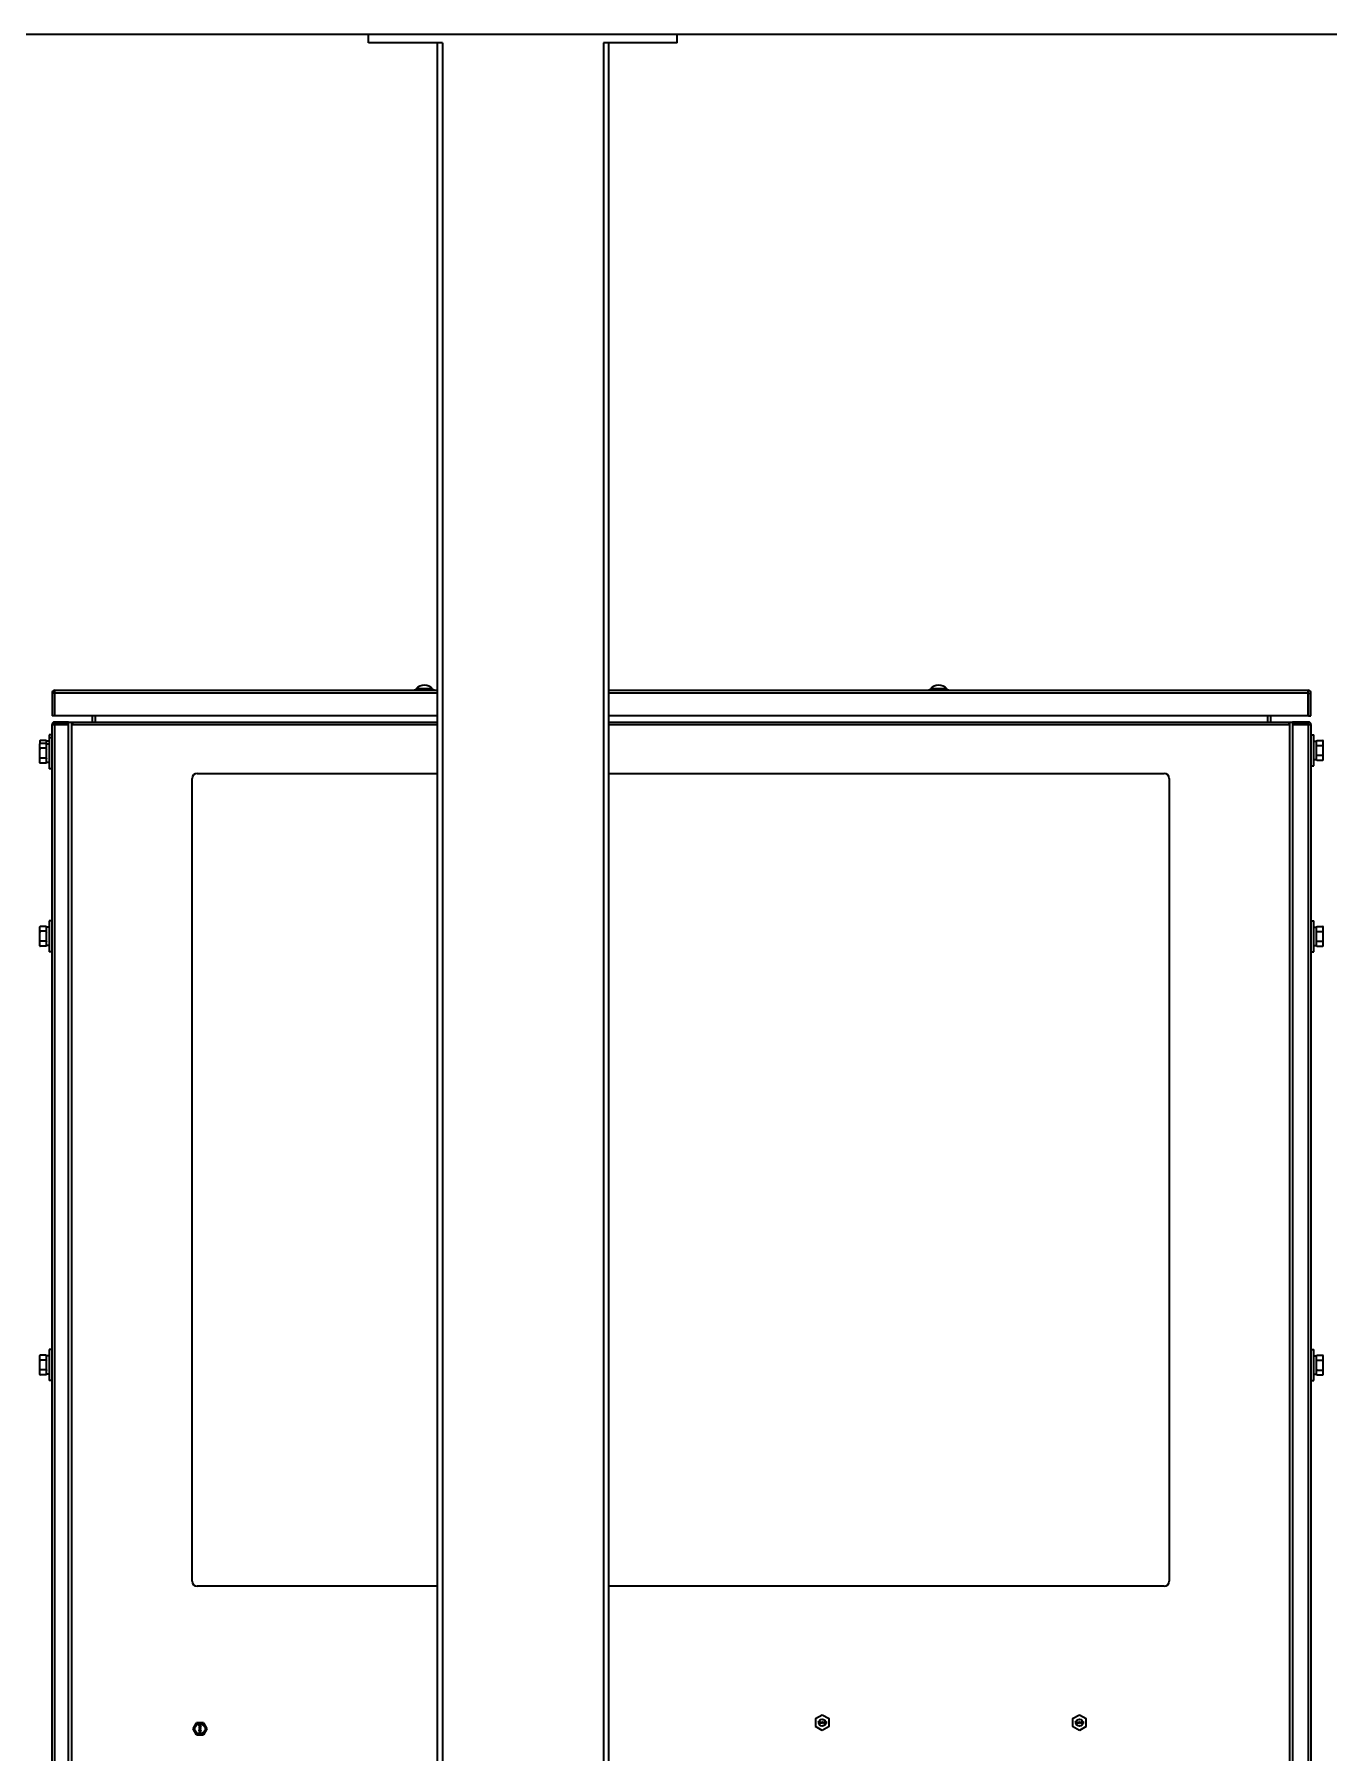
# Model space of a CAD drawing. Header units: millimetres. Extents: x 32496 to 166256, y 3504 to 23939.
# Drawn here: x 48697 to 49452, y 16720 to 17722 of the extents above; entities that cross this region are included whole.
import ezdxf

# ---------------------------------------------------------------- set-up
doc = ezdxf.new("R2010")
doc.units = ezdxf.units.MM
doc.layers.get('0').update_dxf_attribs({"lineweight": 35})

msp = doc.modelspace()

# ---------------------------------------------------------------- linework, layer by layer
at = {"linetype": 'Continuous'}
for p, q in [((52008.64, 17722.349), (40048.64, 17722.349)), ((49071.64, 17722.349), (48891.64, 17722.349)), ((48891.64, 17717.349), (48891.64, 17722.349)), ((48934.64, 17717.349), (48891.64, 17717.349)), ((48931.64, 17717.349), (48931.64, 15208.349)), ((48934.64, 17717.349), (48934.64, 15208.349)), ((49071.64, 17717.349), (49028.64, 17717.349)), ((49028.64, 17717.349), (49028.64, 15208.349)), ((49031.64, 17717.349), (49031.64, 15208.349)), ((49071.64, 17717.349), (49071.64, 17722.349)), ((48708.44, 17338.149), (48706.94, 17338.149)), ((48706.94, 17338.149), (48706.94, 17324.849)), ((48708.44, 17338.149), (48708.44, 17324.849)), ((48708.64, 17339.849), (48931.64, 17339.849)), ((48708.64, 17324.849), (48708.64, 17339.849)), ((48931.64, 17338.149), (48708.64, 17338.149)), ((48921.661, 17340.682), (48919.295, 17340.682)), ((48926.618, 17340.682), (48921.661, 17340.682)), ((48928.978, 17340.682), (48926.618, 17340.682)), ((48928.985, 17340.682), (48928.978, 17340.682)), ((49031.64, 17339.849), (49439.64, 17339.849)), ((49439.64, 17338.149), (49031.64, 17338.149)), ((49219.301, 17340.682), (49219.295, 17340.682)), ((49221.661, 17340.682), (49219.301, 17340.682)), ((49226.618, 17340.682), (49221.661, 17340.682)), ((49228.985, 17340.682), (49226.618, 17340.682)), ((49439.64, 17324.849), (49439.64, 17339.849)), ((49439.84, 17338.149), (49441.34, 17338.149)), ((49439.84, 17324.849), (49439.84, 17338.149)), ((49441.34, 17324.849), (49441.34, 17338.149)), ((48708.44, 17324.849), (48706.94, 17324.849)), ((48706.94, 17319.949), (48716.64, 17319.949)), ((48706.94, 17198.994), (48706.94, 17319.949)), ((48716.64, 17321.349), (48708.34, 17321.349)), ((48708.34, 17320.149), (48708.34, 17321.349)), ((48716.64, 17320.149), (48708.34, 17320.149)), ((48708.34, 17319.949), (48708.34, 16307.849)), ((48931.64, 17324.849), (48708.64, 17324.849)), ((48716.64, 17321.349), (48931.64, 17321.349)), ((48716.64, 15308.349), (48716.64, 17321.349)), ((48718.34, 17321.349), (48718.34, 15308.349)), ((48718.84, 17321.349), (48718.84, 17319.649)), ((48931.64, 17319.649), (48718.84, 17319.649)), ((48730.64, 17321.349), (48730.64, 17324.849)), ((48732.14, 17324.849), (48732.14, 17321.349)), ((49439.64, 17324.849), (49031.64, 17324.849)), ((49031.64, 17321.349), (49430.64, 17321.349)), ((49428.44, 17319.649), (49031.64, 17319.649)), ((49416.14, 17321.349), (49416.14, 17324.849)), ((49417.64, 17324.849), (49417.64, 17321.349)), ((49428.44, 17321.349), (49428.44, 17319.649)), ((49428.94, 15308.349), (49428.94, 17321.349)), ((49439.94, 17321.349), (49430.64, 17321.349)), ((49430.64, 17321.349), (49430.64, 15308.349)), ((49439.94, 17320.149), (49430.64, 17320.149)), ((49430.64, 17319.949), (49441.34, 17319.949)), ((49439.84, 17324.849), (49441.34, 17324.849)), ((49439.94, 17320.149), (49439.94, 17321.349)), ((49439.94, 16307.849), (49439.94, 17319.949)), ((49441.34, 17319.949), (49441.34, 17198.981)), ((48699.74, 17310.322), (48700.011, 17310.593)), ((48699.74, 17310.322), (48699.74, 17308.572)), ((48699.74, 17308.572), (48700.011, 17308.843)), ((48699.74, 17297.625), (48699.74, 17308.572)), ((48700.04, 17310.622), (48700.011, 17310.593)), ((48700.04, 17308.872), (48700.011, 17308.843)), ((48703.44, 17310.622), (48700.04, 17310.622)), ((48703.44, 17308.872), (48700.04, 17308.872)), ((48703.44, 17306.03), (48700.04, 17306.03)), ((48703.44, 17310.622), (48703.469, 17310.593)), ((48703.44, 17308.872), (48703.469, 17308.843)), ((48703.74, 17310.322), (48703.469, 17310.593)), ((48703.74, 17308.572), (48703.469, 17308.843)), ((48703.74, 17308.547), (48703.74, 17310.322)), ((48705.34, 17310.199), (48703.74, 17310.199)), ((48703.74, 17297.625), (48703.74, 17308.572)), ((48705.34, 17308.449), (48703.74, 17308.449)), ((48706.94, 17313.849), (48705.34, 17313.849)), ((48705.34, 17313.849), (48705.34, 17312.099)), ((48706.94, 17312.099), (48705.34, 17312.099)), ((48705.34, 17312.099), (48705.34, 17294.099)), ((49441.34, 17313.849), (49442.94, 17313.849)), ((49442.94, 17295.849), (49442.94, 17313.849)), ((49442.94, 17310.199), (49444.54, 17310.199)), ((49444.54, 17310.322), (49444.84, 17310.622)), ((49444.54, 17299.375), (49444.54, 17310.322)), ((49444.84, 17310.622), (49448.24, 17310.622)), ((49444.84, 17307.735), (49448.24, 17307.735)), ((49448.54, 17310.322), (49448.24, 17310.622)), ((49448.54, 17299.375), (49448.54, 17310.322)), ((48699.74, 17297.625), (48700.011, 17297.354)), ((48703.44, 17300.256), (48700.04, 17300.256)), ((48703.44, 17297.325), (48700.04, 17297.325)), ((48703.74, 17297.625), (48703.469, 17297.354)), ((48705.34, 17297.749), (48703.74, 17297.749)), ((49441.34, 17295.849), (49442.94, 17295.849)), ((49442.94, 17299.499), (49444.54, 17299.499)), ((49444.54, 17299.375), (49444.84, 17299.075)), ((49444.84, 17301.962), (49448.24, 17301.962)), ((49444.84, 17299.075), (49448.24, 17299.075)), ((49448.54, 17299.375), (49448.24, 17299.075)), ((48706.94, 17294.099), (48705.34, 17294.099)), ((48788.64, 16820.349), (48788.64, 17288.349)), ((48791.64, 17291.349), (48931.64, 17291.349)), ((49031.64, 17291.349), (49355.64, 17291.349)), ((49358.64, 17288.349), (49358.64, 16820.349)), ((48706.94, 17205.349), (48705.34, 17205.349)), ((48705.34, 17205.349), (48705.34, 17187.349)), ((49441.34, 17205.349), (49442.94, 17205.349)), ((49442.94, 17187.349), (49442.94, 17205.349)), ((48699.74, 17201.822), (48700.011, 17202.093)), ((48699.74, 17190.875), (48699.74, 17201.822)), ((48700.04, 17202.122), (48700.011, 17202.093)), ((48703.44, 17202.122), (48700.04, 17202.122)), ((48703.44, 17199.28), (48700.04, 17199.28)), ((48703.44, 17202.122), (48703.469, 17202.093)), ((48703.74, 17201.822), (48703.469, 17202.093)), ((48703.74, 17190.875), (48703.74, 17201.822)), ((48705.34, 17201.699), (48703.74, 17201.699)), ((48706.94, 17193.73), (48706.94, 17198.994)), ((49441.34, 17198.981), (49441.34, 17193.718)), ((49442.94, 17201.699), (49444.54, 17201.699)), ((49444.54, 17201.822), (49444.84, 17202.122)), ((49444.54, 17190.875), (49444.54, 17201.822)), ((49444.84, 17202.122), (49448.24, 17202.122)), ((49444.84, 17199.235), (49448.24, 17199.235)), ((49448.54, 17201.822), (49448.24, 17202.122)), ((49448.54, 17190.875), (49448.54, 17201.822)), ((48699.74, 17190.875), (48700.011, 17190.604)), ((48703.44, 17193.506), (48700.04, 17193.506)), ((48703.44, 17190.575), (48700.04, 17190.575)), ((48703.74, 17190.875), (48703.469, 17190.604)), ((48705.34, 17190.999), (48703.74, 17190.999)), ((48706.94, 17187.349), (48705.34, 17187.349)), ((48706.94, 16948.994), (48706.94, 17193.73)), ((49441.34, 17193.718), (49441.34, 16948.981)), ((49441.34, 17187.349), (49442.94, 17187.349)), ((49442.94, 17190.999), (49444.54, 17190.999)), ((49444.54, 17190.875), (49444.84, 17190.575)), ((49444.84, 17193.462), (49448.24, 17193.462)), ((49444.84, 17190.575), (49448.24, 17190.575)), ((49448.54, 17190.875), (49448.24, 17190.575)), ((48706.94, 16955.349), (48705.34, 16955.349)), ((48705.34, 16955.349), (48705.34, 16937.349)), ((49441.34, 16955.349), (49442.94, 16955.349)), ((49442.94, 16937.349), (49442.94, 16955.349)), ((48699.74, 16951.822), (48700.011, 16952.093)), ((48699.74, 16940.875), (48699.74, 16951.822)), ((48700.04, 16952.122), (48700.011, 16952.093)), ((48703.44, 16952.122), (48700.04, 16952.122)), ((48703.44, 16949.28), (48700.04, 16949.28)), ((48703.44, 16952.122), (48703.469, 16952.093)), ((48703.74, 16951.822), (48703.469, 16952.093)), ((48703.74, 16940.875), (48703.74, 16951.822)), ((48705.34, 16951.699), (48703.74, 16951.699)), ((48706.94, 16943.73), (48706.94, 16948.994)), ((49441.34, 16948.981), (49441.34, 16943.718)), ((49442.94, 16951.699), (49444.54, 16951.699)), ((49444.54, 16951.822), (49444.84, 16952.122)), ((49444.54, 16940.875), (49444.54, 16951.822)), ((49444.84, 16952.122), (49448.24, 16952.122)), ((49444.84, 16949.235), (49448.24, 16949.235)), ((49448.54, 16951.822), (49448.24, 16952.122)), ((49448.54, 16940.875), (49448.54, 16951.822)), ((48699.74, 16940.875), (48700.011, 16940.604)), ((48703.44, 16943.506), (48700.04, 16943.506)), ((48703.44, 16940.575), (48700.04, 16940.575)), ((48703.74, 16940.875), (48703.469, 16940.604)), ((48705.34, 16940.999), (48703.74, 16940.999)), ((48706.94, 16937.349), (48705.34, 16937.349)), ((48706.94, 16698.994), (48706.94, 16943.73)), ((49441.34, 16943.718), (49441.34, 16698.981)), ((49441.34, 16937.349), (49442.94, 16937.349)), ((49442.94, 16940.999), (49444.54, 16940.999)), ((49444.54, 16940.875), (49444.84, 16940.575)), ((49444.84, 16943.462), (49448.24, 16943.462)), ((49444.84, 16940.575), (49448.24, 16940.575)), ((49448.54, 16940.875), (49448.24, 16940.575)), ((48931.64, 16817.349), (48791.64, 16817.349)), ((49355.64, 16817.349), (49031.64, 16817.349)), ((48789.214, 16734.189), (48791.235, 16737.689)), ((48791.235, 16730.689), (48789.214, 16734.189)), ((48795.277, 16737.689), (48791.235, 16737.689)), ((48792.756, 16736.289), (48793.756, 16736.289)), ((48792.756, 16736.164), (48792.756, 16736.289)), ((48793.543, 16736.164), (48792.756, 16736.164)), ((48793.543, 16736.164), (48792.756, 16735.872)), ((48792.756, 16735.705), (48792.756, 16735.872)), ((48792.756, 16735.705), (48793.543, 16735.414)), ((48792.756, 16735.414), (48793.543, 16735.414)), ((48792.756, 16735.289), (48792.756, 16735.414)), ((48793.756, 16735.289), (48792.756, 16735.289)), ((48792.777, 16734.893), (48792.756, 16734.789)), ((48792.756, 16734.684), (48792.756, 16734.789)), ((48792.756, 16734.684), (48792.777, 16734.58)), ((48792.756, 16733.747), (48792.862, 16733.747)), ((48792.756, 16732.997), (48792.756, 16733.747)), ((48792.841, 16734.997), (48792.777, 16734.893)), ((48792.777, 16734.58), (48792.841, 16734.476)), ((48792.926, 16735.059), (48792.841, 16734.997)), ((48792.841, 16734.476), (48792.926, 16734.414)), ((48792.862, 16735.789), (48793.756, 16736.101)), ((48793.756, 16735.476), (48792.862, 16735.789)), ((48792.862, 16734.809), (48792.884, 16734.872)), ((48792.862, 16734.809), (48792.862, 16734.664)), ((48792.884, 16734.601), (48792.862, 16734.664)), ((48793.394, 16733.164), (48792.862, 16733.747)), ((48792.884, 16734.872), (48792.926, 16734.934)), ((48792.926, 16734.539), (48792.884, 16734.601)), ((48793.032, 16735.101), (48792.926, 16735.059)), ((48792.926, 16734.934), (48792.99, 16734.976)), ((48792.99, 16734.497), (48792.926, 16734.539)), ((48792.926, 16734.414), (48793.032, 16734.372)), ((48792.99, 16734.976), (48793.054, 16734.997)), ((48793.054, 16734.476), (48792.99, 16734.497)), ((48793.181, 16735.122), (48793.032, 16735.101)), ((48793.139, 16734.372), (48793.032, 16734.372)), ((48793.118, 16734.997), (48793.054, 16734.997)), ((48793.054, 16734.476), (48793.118, 16734.476)), ((48793.075, 16734.08), (48793.224, 16734.08)), ((48793.075, 16734.039), (48793.075, 16734.08)), ((48793.224, 16734.039), (48793.075, 16734.039)), ((48793.118, 16734.997), (48793.181, 16734.976)), ((48793.181, 16734.497), (48793.118, 16734.476)), ((48793.139, 16734.205), (48793.118, 16734.184)), ((48793.118, 16734.184), (48793.224, 16734.08)), ((48793.224, 16734.039), (48793.118, 16733.934)), ((48793.118, 16733.934), (48793.139, 16733.914)), ((48793.139, 16734.372), (48793.245, 16734.414)), ((48793.266, 16734.08), (48793.139, 16734.205)), ((48793.139, 16733.914), (48793.266, 16734.039)), ((48793.181, 16735.122), (48793.33, 16735.122)), ((48793.181, 16734.976), (48793.224, 16734.934)), ((48793.224, 16734.539), (48793.181, 16734.497)), ((48793.224, 16734.934), (48793.266, 16734.872)), ((48793.266, 16734.601), (48793.224, 16734.539)), ((48793.245, 16734.414), (48793.309, 16734.476)), ((48793.266, 16734.872), (48793.288, 16734.809)), ((48793.288, 16734.664), (48793.266, 16734.601)), ((48793.394, 16734.205), (48793.266, 16734.08)), ((48793.266, 16734.039), (48793.394, 16733.914)), ((48793.33, 16735.018), (48793.288, 16735.018)), ((48793.373, 16734.893), (48793.288, 16735.018)), ((48793.288, 16734.664), (48793.288, 16734.809)), ((48793.309, 16734.476), (48793.373, 16734.58)), ((48793.309, 16734.08), (48793.415, 16734.184)), ((48793.309, 16734.08), (48793.458, 16734.08)), ((48793.458, 16734.039), (48793.309, 16734.039)), ((48793.415, 16733.934), (48793.309, 16734.039)), ((48793.479, 16735.101), (48793.33, 16735.122)), ((48793.33, 16735.018), (48793.458, 16734.997)), ((48793.394, 16734.789), (48793.373, 16734.893)), ((48793.373, 16734.58), (48793.394, 16734.684)), ((48793.394, 16734.789), (48793.394, 16734.684)), ((48793.415, 16734.184), (48793.394, 16734.205)), ((48793.394, 16733.914), (48793.415, 16733.934)), ((48793.458, 16734.997), (48793.522, 16734.976)), ((48793.458, 16734.08), (48793.458, 16734.039)), ((48793.586, 16735.059), (48793.479, 16735.101)), ((48793.522, 16734.976), (48793.586, 16734.934)), ((48793.586, 16734.559), (48793.522, 16734.518)), ((48793.522, 16734.414), (48793.522, 16734.518)), ((48793.522, 16734.414), (48793.586, 16734.434)), ((48793.671, 16734.997), (48793.586, 16735.059)), ((48793.586, 16734.934), (48793.628, 16734.872)), ((48793.628, 16734.622), (48793.586, 16734.559)), ((48793.586, 16734.434), (48793.671, 16734.497)), ((48793.628, 16734.872), (48793.649, 16734.809)), ((48793.649, 16734.684), (48793.628, 16734.622)), ((48793.649, 16734.684), (48793.649, 16734.809)), ((48793.735, 16734.893), (48793.671, 16734.997)), ((48793.671, 16734.497), (48793.735, 16734.601)), ((48793.756, 16734.789), (48793.735, 16734.893)), ((48793.735, 16734.601), (48793.756, 16734.705)), ((48793.756, 16736.289), (48793.756, 16736.101)), ((48793.756, 16735.476), (48793.756, 16735.289)), ((48793.756, 16734.789), (48793.756, 16734.705)), ((48795.277, 16737.689), (48797.297, 16734.189)), ((48797.297, 16734.189), (48795.277, 16730.689)), ((49152.24, 16740.158), (49156.24, 16742.467)), ((49152.24, 16740.158), (49152.24, 16735.539)), ((49156.24, 16733.23), (49152.24, 16735.539)), ((49153.965, 16738.449), (49154.865, 16738.449)), ((49153.965, 16738.321), (49153.965, 16738.449)), ((49154.665, 16738.321), (49153.965, 16738.321)), ((49153.99, 16737.683), (49153.965, 16737.581)), ((49153.965, 16737.529), (49153.965, 16737.581)), ((49153.965, 16737.529), (49153.99, 16737.427)), ((49154.04, 16737.759), (49153.99, 16737.683)), ((49153.99, 16737.427), (49154.09, 16737.325)), ((49154.665, 16738.321), (49154.04, 16737.759)), ((49154.09, 16737.325), (49154.19, 16737.274)), ((49154.115, 16737.581), (49154.165, 16737.683)), ((49154.115, 16737.581), (49154.115, 16737.529)), ((49154.165, 16737.453), (49154.115, 16737.529)), ((49154.165, 16737.683), (49154.865, 16738.321)), ((49154.24, 16737.402), (49154.165, 16737.453)), ((49154.19, 16737.274), (49154.34, 16737.249)), ((49154.365, 16737.376), (49154.24, 16737.402)), ((49154.44, 16737.249), (49154.34, 16737.249)), ((49154.365, 16737.376), (49154.465, 16737.376)), ((49154.44, 16737.249), (49154.615, 16737.274)), ((49154.59, 16737.402), (49154.465, 16737.376)), ((49154.665, 16737.453), (49154.59, 16737.402)), ((49154.615, 16737.274), (49154.715, 16737.325)), ((49154.715, 16737.529), (49154.665, 16737.453)), ((49154.715, 16737.529), (49154.84, 16737.529)), ((49154.715, 16737.325), (49154.815, 16737.427)), ((49154.815, 16737.427), (49154.84, 16737.529)), ((49154.865, 16738.449), (49154.865, 16738.321)), ((49155.065, 16738.449), (49155.215, 16738.449)), ((49155.065, 16737.249), (49155.065, 16738.449)), ((49155.215, 16737.249), (49155.065, 16737.249)), ((49155.215, 16738.449), (49155.215, 16737.453)), ((49155.365, 16737.632), (49155.215, 16737.453)), ((49155.215, 16737.249), (49155.365, 16737.427)), ((49155.365, 16737.632), (49155.365, 16737.427)), ((49155.59, 16738.015), (49155.565, 16737.989)), ((49155.565, 16737.989), (49155.715, 16737.836)), ((49155.715, 16737.836), (49155.565, 16737.683)), ((49155.565, 16737.683), (49155.59, 16737.657)), ((49155.715, 16737.887), (49155.59, 16738.015)), ((49155.59, 16737.657), (49155.715, 16737.785)), ((49155.715, 16738.066), (49155.765, 16738.066)), ((49155.715, 16737.887), (49155.715, 16738.066)), ((49155.715, 16737.606), (49155.715, 16737.785)), ((49155.765, 16737.606), (49155.715, 16737.606)), ((49155.765, 16738.066), (49155.765, 16737.887)), ((49155.89, 16738.015), (49155.765, 16737.887)), ((49155.765, 16737.836), (49155.915, 16737.989)), ((49155.915, 16737.683), (49155.765, 16737.836)), ((49155.765, 16737.785), (49155.89, 16737.657)), ((49155.765, 16737.785), (49155.765, 16737.606)), ((49155.915, 16737.989), (49155.89, 16738.015)), ((49155.89, 16737.657), (49155.915, 16737.683)), ((49156.115, 16738.091), (49156.365, 16738.091)), ((49156.115, 16737.938), (49156.115, 16738.091)), ((49156.365, 16737.938), (49156.115, 16737.938)), ((49156.24, 16742.467), (49160.24, 16740.158)), ((49160.24, 16735.539), (49156.24, 16733.23)), ((49156.365, 16738.449), (49156.515, 16738.449)), ((49156.365, 16738.091), (49156.365, 16738.449)), ((49156.365, 16737.249), (49156.365, 16737.938)), ((49156.515, 16737.249), (49156.365, 16737.249)), ((49156.515, 16738.449), (49156.515, 16738.091)), ((49156.515, 16738.091), (49157.115, 16738.091)), ((49156.94, 16737.938), (49156.515, 16737.938)), ((49156.515, 16737.249), (49157.115, 16737.938)), ((49156.94, 16737.938), (49156.515, 16737.453)), ((49156.515, 16737.938), (49156.515, 16737.453)), ((49157.115, 16738.091), (49157.115, 16737.938)), ((49157.315, 16738.449), (49157.465, 16738.449)), ((49157.315, 16737.249), (49157.315, 16738.449)), ((49157.54, 16737.249), (49157.315, 16737.249)), ((49157.815, 16738.449), (49157.465, 16737.504)), ((49157.465, 16738.449), (49157.465, 16737.504)), ((49157.54, 16737.249), (49157.915, 16738.321)), ((49157.815, 16738.449), (49158.015, 16738.449)), ((49157.915, 16738.321), (49158.29, 16737.249)), ((49158.365, 16737.504), (49158.015, 16738.449)), ((49158.515, 16737.249), (49158.29, 16737.249)), ((49158.365, 16738.449), (49158.515, 16738.449)), ((49158.365, 16737.504), (49158.365, 16738.449)), ((49158.515, 16738.449), (49158.515, 16737.249)), ((49160.24, 16735.539), (49160.24, 16740.158)), ((49302.24, 16740.158), (49306.24, 16742.467)), ((49302.24, 16740.158), (49302.24, 16735.539)), ((49306.24, 16733.23), (49302.24, 16735.539)), ((49303.965, 16738.449), (49304.865, 16738.449)), ((49303.965, 16738.321), (49303.965, 16738.449)), ((49304.665, 16738.321), (49303.965, 16738.321)), ((49303.99, 16737.683), (49303.965, 16737.581)), ((49303.965, 16737.529), (49303.965, 16737.581)), ((49303.965, 16737.529), (49303.99, 16737.427)), ((49304.04, 16737.759), (49303.99, 16737.683)), ((49303.99, 16737.427), (49304.09, 16737.325)), ((49304.665, 16738.321), (49304.04, 16737.759)), ((49304.09, 16737.325), (49304.19, 16737.274)), ((49304.115, 16737.581), (49304.165, 16737.683)), ((49304.115, 16737.581), (49304.115, 16737.529)), ((49304.165, 16737.453), (49304.115, 16737.529)), ((49304.165, 16737.683), (49304.865, 16738.321)), ((49304.24, 16737.402), (49304.165, 16737.453)), ((49304.19, 16737.274), (49304.34, 16737.249)), ((49304.365, 16737.376), (49304.24, 16737.402)), ((49304.44, 16737.249), (49304.34, 16737.249)), ((49304.365, 16737.376), (49304.465, 16737.376)), ((49304.44, 16737.249), (49304.615, 16737.274)), ((49304.59, 16737.402), (49304.465, 16737.376)), ((49304.665, 16737.453), (49304.59, 16737.402)), ((49304.615, 16737.274), (49304.715, 16737.325)), ((49304.715, 16737.529), (49304.665, 16737.453)), ((49304.715, 16737.529), (49304.84, 16737.529)), ((49304.715, 16737.325), (49304.815, 16737.427)), ((49304.815, 16737.427), (49304.84, 16737.529)), ((49304.865, 16738.449), (49304.865, 16738.321)), ((49305.065, 16738.449), (49305.215, 16738.449)), ((49305.065, 16737.249), (49305.065, 16738.449)), ((49305.215, 16737.249), (49305.065, 16737.249)), ((49305.215, 16738.449), (49305.215, 16737.453)), ((49305.365, 16737.632), (49305.215, 16737.453)), ((49305.215, 16737.249), (49305.365, 16737.427)), ((49305.365, 16737.632), (49305.365, 16737.427)), ((49305.59, 16738.015), (49305.565, 16737.989)), ((49305.565, 16737.989), (49305.715, 16737.836)), ((49305.715, 16737.836), (49305.565, 16737.683)), ((49305.565, 16737.683), (49305.59, 16737.657)), ((49305.715, 16737.887), (49305.59, 16738.015)), ((49305.59, 16737.657), (49305.715, 16737.785)), ((49305.715, 16738.066), (49305.765, 16738.066)), ((49305.715, 16737.887), (49305.715, 16738.066)), ((49305.715, 16737.606), (49305.715, 16737.785)), ((49305.765, 16737.606), (49305.715, 16737.606)), ((49305.765, 16738.066), (49305.765, 16737.887)), ((49305.89, 16738.015), (49305.765, 16737.887)), ((49305.765, 16737.836), (49305.915, 16737.989)), ((49305.915, 16737.683), (49305.765, 16737.836)), ((49305.765, 16737.785), (49305.89, 16737.657)), ((49305.765, 16737.785), (49305.765, 16737.606)), ((49305.915, 16737.989), (49305.89, 16738.015)), ((49305.89, 16737.657), (49305.915, 16737.683)), ((49306.115, 16738.091), (49306.365, 16738.091)), ((49306.115, 16737.938), (49306.115, 16738.091)), ((49306.365, 16737.938), (49306.115, 16737.938)), ((49306.24, 16742.467), (49310.24, 16740.158)), ((49310.24, 16735.539), (49306.24, 16733.23)), ((49306.365, 16738.449), (49306.515, 16738.449)), ((49306.365, 16738.091), (49306.365, 16738.449)), ((49306.365, 16737.249), (49306.365, 16737.938)), ((49306.515, 16737.249), (49306.365, 16737.249)), ((49306.515, 16738.449), (49306.515, 16738.091)), ((49306.515, 16738.091), (49307.115, 16738.091)), ((49306.94, 16737.938), (49306.515, 16737.938)), ((49306.515, 16737.249), (49307.115, 16737.938)), ((49306.94, 16737.938), (49306.515, 16737.453)), ((49306.515, 16737.938), (49306.515, 16737.453)), ((49307.115, 16738.091), (49307.115, 16737.938)), ((49307.315, 16738.449), (49307.465, 16738.449)), ((49307.315, 16737.249), (49307.315, 16738.449)), ((49307.54, 16737.249), (49307.315, 16737.249)), ((49307.815, 16738.449), (49307.465, 16737.504)), ((49307.465, 16738.449), (49307.465, 16737.504)), ((49307.54, 16737.249), (49307.915, 16738.321)), ((49307.815, 16738.449), (49308.015, 16738.449)), ((49307.915, 16738.321), (49308.29, 16737.249)), ((49308.365, 16737.504), (49308.015, 16738.449)), ((49308.515, 16737.249), (49308.29, 16737.249)), ((49308.365, 16738.449), (49308.515, 16738.449)), ((49308.365, 16737.504), (49308.365, 16738.449)), ((49308.515, 16738.449), (49308.515, 16737.249)), ((49310.24, 16735.539), (49310.24, 16740.158)), ((48791.235, 16730.689), (48795.277, 16730.689)), ((48792.862, 16732.997), (48792.756, 16732.997)), ((48792.777, 16732.58), (48792.756, 16732.455)), ((48792.756, 16732.455), (48792.777, 16732.33)), ((48792.841, 16732.684), (48792.777, 16732.58)), ((48792.777, 16732.33), (48792.841, 16732.226)), ((48792.905, 16732.747), (48792.841, 16732.684)), ((48792.841, 16732.226), (48792.905, 16732.164)), ((48792.862, 16733.58), (48793.33, 16733.059)), ((48792.862, 16733.58), (48792.862, 16732.997)), ((48792.862, 16732.455), (48792.884, 16732.559)), ((48792.884, 16732.351), (48792.862, 16732.455)), ((48792.884, 16732.559), (48792.926, 16732.622)), ((48792.926, 16732.289), (48792.884, 16732.351)), ((48792.99, 16732.789), (48792.905, 16732.747)), ((48792.905, 16732.164), (48792.99, 16732.122)), ((48792.926, 16732.622), (48793.054, 16732.705)), ((48793.054, 16732.205), (48792.926, 16732.289)), ((48793.054, 16732.809), (48792.99, 16732.789)), ((48792.99, 16732.122), (48793.054, 16732.101)), ((48793.16, 16732.83), (48793.054, 16732.809)), ((48793.054, 16732.705), (48793.181, 16732.726)), ((48793.181, 16732.184), (48793.054, 16732.205)), ((48793.054, 16732.101), (48793.16, 16732.08)), ((48793.16, 16732.83), (48793.352, 16732.83)), ((48793.352, 16732.08), (48793.16, 16732.08)), ((48793.33, 16732.726), (48793.181, 16732.726)), ((48793.181, 16732.184), (48793.33, 16732.184)), ((48793.33, 16733.059), (48793.394, 16733.018)), ((48793.33, 16732.726), (48793.458, 16732.705)), ((48793.458, 16732.205), (48793.33, 16732.184)), ((48793.458, 16732.809), (48793.352, 16732.83)), ((48793.352, 16732.08), (48793.458, 16732.101)), ((48793.479, 16733.122), (48793.394, 16733.164)), ((48793.394, 16733.018), (48793.479, 16732.997)), ((48793.522, 16732.789), (48793.458, 16732.809)), ((48793.458, 16732.705), (48793.586, 16732.622)), ((48793.586, 16732.289), (48793.458, 16732.205)), ((48793.458, 16732.101), (48793.522, 16732.122)), ((48793.479, 16733.122), (48793.522, 16733.122)), ((48793.522, 16732.997), (48793.479, 16732.997)), ((48793.607, 16733.705), (48793.522, 16733.726)), ((48793.522, 16733.622), (48793.522, 16733.726)), ((48793.522, 16733.622), (48793.586, 16733.58)), ((48793.586, 16733.164), (48793.522, 16733.122)), ((48793.522, 16732.997), (48793.607, 16733.018)), ((48793.607, 16732.747), (48793.522, 16732.789)), ((48793.522, 16732.122), (48793.607, 16732.164)), ((48793.586, 16733.58), (48793.628, 16733.518)), ((48793.628, 16733.226), (48793.586, 16733.164)), ((48793.586, 16732.622), (48793.628, 16732.559)), ((48793.628, 16732.351), (48793.586, 16732.289)), ((48793.692, 16733.622), (48793.607, 16733.705)), ((48793.607, 16733.018), (48793.692, 16733.101)), ((48793.671, 16732.684), (48793.607, 16732.747)), ((48793.607, 16732.164), (48793.671, 16732.226)), ((48793.628, 16733.518), (48793.649, 16733.414)), ((48793.649, 16733.33), (48793.628, 16733.226)), ((48793.628, 16732.559), (48793.649, 16732.455)), ((48793.649, 16732.455), (48793.628, 16732.351)), ((48793.649, 16733.33), (48793.649, 16733.414)), ((48793.735, 16732.58), (48793.671, 16732.684)), ((48793.671, 16732.226), (48793.735, 16732.33)), ((48793.735, 16733.539), (48793.692, 16733.622)), ((48793.692, 16733.101), (48793.735, 16733.184)), ((48793.756, 16733.393), (48793.735, 16733.539)), ((48793.735, 16733.184), (48793.756, 16733.309)), ((48793.756, 16732.455), (48793.735, 16732.58)), ((48793.735, 16732.33), (48793.756, 16732.455)), ((48793.756, 16733.393), (48793.756, 16733.309))]:
    msp.add_line(p, q, dxfattribs=at)
for centre, radius in [((48793.256, 16734.189), 3), ((49156.24, 16737.849), 2), ((49306.24, 16737.849), 2)]:
    msp.add_circle(centre, radius, dxfattribs=at)
for centre, radius, start, end in [((48708.64, 17338.149), 1.7, 90, 180), ((48708.64, 17338.149), 0.2, 90, 180), ((48917.432, 17342.349), 2.5, 270, 318.189685), ((48924.14, 17336.349), 6.5, 41.810315, 138.189685), ((48930.848, 17342.349), 2.5, 221.810315, 270), ((49217.432, 17342.349), 2.5, 270, 318.189685), ((49224.14, 17336.349), 6.5, 41.810315, 138.189685), ((49230.848, 17342.349), 2.5, 221.810315, 270), ((49439.64, 17338.149), 1.7, 0, 90), ((49439.64, 17338.149), 0.2, 0, 90), ((48708.34, 17319.949), 1.4, 90, 180), ((48708.34, 17319.949), 0.2, 90, 180), ((49439.94, 17319.949), 1.4, 0, 90), ((49439.94, 17319.949), 0.2, 0, 90), ((49445.782, 17308.048), 3.555, 39.136448, 39.501324), ((48702.554, 17299.915), 3.606, 218.710278, 219.133907), ((48703.877, 17301.105), 5.386, 224.124568, 224.565238), ((48699.604, 17301.104), 5.384, 315.434774, 315.875446), ((48700.925, 17299.916), 3.607, 320.864103, 321.289719), ((49447.298, 17301.65), 3.556, 219.136441, 219.500776), ((48791.64, 17288.349), 3, 90, 180), ((49355.64, 17288.349), 3, 0, 90), ((49445.782, 17199.548), 3.555, 39.136448, 39.501324), ((48702.554, 17193.165), 3.606, 218.710278, 219.133907), ((48703.877, 17194.355), 5.386, 224.124568, 224.565238), ((48699.604, 17194.354), 5.384, 315.434774, 315.875446), ((48700.925, 17193.166), 3.607, 320.864103, 321.289719), ((49447.298, 17193.15), 3.556, 219.136441, 219.500776), ((49445.782, 16949.548), 3.555, 39.136448, 39.501324), ((48702.554, 16943.165), 3.606, 218.710278, 219.133907), ((48703.877, 16944.355), 5.386, 224.124568, 224.565238), ((48699.604, 16944.354), 5.384, 315.434774, 315.875446), ((48700.925, 16943.166), 3.607, 320.864103, 321.289719), ((49447.298, 16943.15), 3.556, 219.136441, 219.500776), ((48791.64, 16820.349), 3, 180, 270), ((49355.64, 16820.349), 3, 270, 0)]:
    msp.add_arc(centre, radius, start, end, dxfattribs=at)
for points, knots in [([(48700.011, 17310.593), (48699.986, 17310.569), (48699.893, 17310.473), (48699.803, 17310.374), (48699.74, 17310.297)], [0, 0, 0, 0, 0.25506254, 1, 1, 1, 1]), ([(48700.011, 17308.843), (48699.986, 17308.819), (48699.893, 17308.723), (48699.803, 17308.624), (48699.74, 17308.547)], [0, 0, 0, 0, 0.25506254, 1, 1, 1, 1]), ([(48699.74, 17306.355), (48699.763, 17306.327), (48699.858, 17306.215), (48699.96, 17306.108), (48700.04, 17306.03)], [0, 0, 0, 0, 0.24440758, 1, 1, 1, 1]), ([(48703.74, 17306.355), (48703.717, 17306.327), (48703.621, 17306.215), (48703.519, 17306.108), (48703.44, 17306.03)], [0, 0, 0, 0, 0.24440758, 1, 1, 1, 1]), ([(48703.469, 17310.593), (48703.493, 17310.569), (48703.587, 17310.473), (48703.676, 17310.374), (48703.74, 17310.297)], [0, 0, 0, 0, 0.25506155, 1, 1, 1, 1]), ([(48703.469, 17308.843), (48703.493, 17308.819), (48703.587, 17308.723), (48703.676, 17308.624), (48703.74, 17308.547)], [0, 0, 0, 0, 0.25506155, 1, 1, 1, 1]), ([(49444.54, 17310.292), (49444.563, 17310.32), (49444.658, 17310.434), (49444.76, 17310.543), (49444.84, 17310.622)], [0, 0, 0, 0, 0.24455847, 1, 1, 1, 1]), ([(49444.84, 17307.735), (49444.813, 17307.762), (49444.709, 17307.868), (49444.61, 17307.979), (49444.54, 17308.065)], [0, 0, 0, 0, 0.25535242, 1, 1, 1, 1]), ([(49448.525, 17310.31), (49448.503, 17310.336), (49448.412, 17310.444), (49448.315, 17310.547), (49448.24, 17310.622)], [0, 0, 0, 0, 0.24487813, 1, 1, 1, 1]), ([(49448.24, 17307.735), (49448.267, 17307.762), (49448.371, 17307.868), (49448.47, 17307.979), (49448.54, 17308.065)], [0, 0, 0, 0, 0.25535323, 1, 1, 1, 1]), ([(48700.04, 17300.256), (48700.013, 17300.229), (48699.909, 17300.121), (48699.81, 17300.009), (48699.74, 17299.921)], [0, 0, 0, 0, 0.2552115, 1, 1, 1, 1]), ([(48699.757, 17297.64), (48699.776, 17297.615), (48699.858, 17297.518), (48699.944, 17297.424), (48700.011, 17297.355)], [0, 0, 0, 0, 0.24549562, 1, 1, 1, 1]), ([(48703.44, 17300.256), (48703.467, 17300.229), (48703.571, 17300.121), (48703.67, 17300.009), (48703.74, 17299.921)], [0, 0, 0, 0, 0.2552107, 1, 1, 1, 1]), ([(48703.723, 17297.64), (48703.703, 17297.615), (48703.622, 17297.518), (48703.536, 17297.424), (48703.469, 17297.355)], [0, 0, 0, 0, 0.24549738, 1, 1, 1, 1]), ([(49444.54, 17301.632), (49444.563, 17301.66), (49444.658, 17301.774), (49444.76, 17301.882), (49444.84, 17301.962)], [0, 0, 0, 0, 0.24455847, 1, 1, 1, 1]), ([(49444.84, 17299.075), (49444.814, 17299.101), (49444.716, 17299.201), (49444.621, 17299.306), (49444.554, 17299.388)], [0, 0, 0, 0, 0.25504082, 1, 1, 1, 1]), ([(49448.54, 17301.632), (49448.517, 17301.66), (49448.421, 17301.774), (49448.319, 17301.882), (49448.24, 17301.962)], [0, 0, 0, 0, 0.24455845, 1, 1, 1, 1]), ([(49448.24, 17299.075), (49448.267, 17299.102), (49448.371, 17299.208), (49448.47, 17299.319), (49448.54, 17299.405)], [0, 0, 0, 0, 0.25535323, 1, 1, 1, 1]), ([(48700.011, 17202.093), (48699.986, 17202.069), (48699.893, 17201.973), (48699.803, 17201.874), (48699.74, 17201.797)], [0, 0, 0, 0, 0.25506254, 1, 1, 1, 1]), ([(48699.74, 17199.605), (48699.763, 17199.577), (48699.858, 17199.465), (48699.96, 17199.358), (48700.04, 17199.28)], [0, 0, 0, 0, 0.24440758, 1, 1, 1, 1]), ([(48703.74, 17199.605), (48703.717, 17199.577), (48703.621, 17199.465), (48703.519, 17199.358), (48703.44, 17199.28)], [0, 0, 0, 0, 0.24440758, 1, 1, 1, 1]), ([(48703.469, 17202.093), (48703.493, 17202.069), (48703.587, 17201.973), (48703.676, 17201.874), (48703.74, 17201.797)], [0, 0, 0, 0, 0.25506155, 1, 1, 1, 1]), ([(49444.54, 17201.792), (49444.563, 17201.82), (49444.658, 17201.934), (49444.76, 17202.043), (49444.84, 17202.122)], [0, 0, 0, 0, 0.24455847, 1, 1, 1, 1]), ([(49444.84, 17199.235), (49444.813, 17199.262), (49444.709, 17199.368), (49444.61, 17199.479), (49444.54, 17199.565)], [0, 0, 0, 0, 0.25535242, 1, 1, 1, 1]), ([(49448.525, 17201.81), (49448.503, 17201.836), (49448.412, 17201.944), (49448.315, 17202.047), (49448.24, 17202.122)], [0, 0, 0, 0, 0.24487813, 1, 1, 1, 1]), ([(49448.24, 17199.235), (49448.267, 17199.262), (49448.371, 17199.368), (49448.47, 17199.479), (49448.54, 17199.565)], [0, 0, 0, 0, 0.25535323, 1, 1, 1, 1]), ([(48700.04, 17193.506), (48700.013, 17193.479), (48699.909, 17193.371), (48699.81, 17193.259), (48699.74, 17193.171)], [0, 0, 0, 0, 0.2552115, 1, 1, 1, 1]), ([(48699.757, 17190.89), (48699.776, 17190.865), (48699.858, 17190.768), (48699.944, 17190.674), (48700.011, 17190.605)], [0, 0, 0, 0, 0.24549562, 1, 1, 1, 1]), ([(48703.44, 17193.506), (48703.467, 17193.479), (48703.571, 17193.371), (48703.67, 17193.259), (48703.74, 17193.171)], [0, 0, 0, 0, 0.2552107, 1, 1, 1, 1]), ([(48703.723, 17190.889), (48703.703, 17190.865), (48703.622, 17190.768), (48703.536, 17190.674), (48703.469, 17190.605)], [0, 0, 0, 0, 0.24549738, 1, 1, 1, 1]), ([(49444.54, 17193.132), (49444.563, 17193.16), (49444.658, 17193.274), (49444.76, 17193.382), (49444.84, 17193.462)], [0, 0, 0, 0, 0.24455847, 1, 1, 1, 1]), ([(49444.84, 17190.575), (49444.814, 17190.601), (49444.716, 17190.701), (49444.621, 17190.806), (49444.554, 17190.888)], [0, 0, 0, 0, 0.25504082, 1, 1, 1, 1]), ([(49448.54, 17193.132), (49448.517, 17193.16), (49448.421, 17193.274), (49448.319, 17193.382), (49448.24, 17193.462)], [0, 0, 0, 0, 0.24455845, 1, 1, 1, 1]), ([(49448.24, 17190.575), (49448.267, 17190.602), (49448.371, 17190.708), (49448.47, 17190.819), (49448.54, 17190.905)], [0, 0, 0, 0, 0.25535323, 1, 1, 1, 1]), ([(48700.011, 16952.093), (48699.986, 16952.069), (48699.893, 16951.973), (48699.803, 16951.874), (48699.74, 16951.797)], [0, 0, 0, 0, 0.25506254, 1, 1, 1, 1]), ([(48699.74, 16949.605), (48699.763, 16949.577), (48699.858, 16949.465), (48699.96, 16949.358), (48700.04, 16949.28)], [0, 0, 0, 0, 0.24440758, 1, 1, 1, 1]), ([(48703.74, 16949.605), (48703.717, 16949.577), (48703.621, 16949.465), (48703.519, 16949.358), (48703.44, 16949.28)], [0, 0, 0, 0, 0.24440758, 1, 1, 1, 1]), ([(48703.469, 16952.093), (48703.493, 16952.069), (48703.587, 16951.973), (48703.676, 16951.874), (48703.74, 16951.797)], [0, 0, 0, 0, 0.25506155, 1, 1, 1, 1]), ([(49444.54, 16951.792), (49444.563, 16951.82), (49444.658, 16951.934), (49444.76, 16952.043), (49444.84, 16952.122)], [0, 0, 0, 0, 0.24455847, 1, 1, 1, 1]), ([(49444.84, 16949.235), (49444.813, 16949.262), (49444.709, 16949.368), (49444.61, 16949.479), (49444.54, 16949.565)], [0, 0, 0, 0, 0.25535242, 1, 1, 1, 1]), ([(49448.525, 16951.81), (49448.503, 16951.836), (49448.412, 16951.944), (49448.315, 16952.047), (49448.24, 16952.122)], [0, 0, 0, 0, 0.24487813, 1, 1, 1, 1]), ([(49448.24, 16949.235), (49448.267, 16949.262), (49448.371, 16949.368), (49448.47, 16949.479), (49448.54, 16949.565)], [0, 0, 0, 0, 0.25535323, 1, 1, 1, 1]), ([(48700.04, 16943.506), (48700.013, 16943.479), (48699.909, 16943.371), (48699.81, 16943.259), (48699.74, 16943.171)], [0, 0, 0, 0, 0.2552115, 1, 1, 1, 1]), ([(48699.757, 16940.89), (48699.776, 16940.865), (48699.858, 16940.768), (48699.944, 16940.674), (48700.011, 16940.605)], [0, 0, 0, 0, 0.24549562, 1, 1, 1, 1]), ([(48703.44, 16943.506), (48703.467, 16943.479), (48703.571, 16943.371), (48703.67, 16943.259), (48703.74, 16943.171)], [0, 0, 0, 0, 0.2552107, 1, 1, 1, 1]), ([(48703.723, 16940.889), (48703.703, 16940.865), (48703.622, 16940.768), (48703.536, 16940.674), (48703.469, 16940.605)], [0, 0, 0, 0, 0.24549738, 1, 1, 1, 1]), ([(49444.54, 16943.132), (49444.563, 16943.16), (49444.658, 16943.274), (49444.76, 16943.382), (49444.84, 16943.462)], [0, 0, 0, 0, 0.24455847, 1, 1, 1, 1]), ([(49444.84, 16940.575), (49444.814, 16940.601), (49444.716, 16940.701), (49444.621, 16940.806), (49444.554, 16940.888)], [0, 0, 0, 0, 0.25504082, 1, 1, 1, 1]), ([(49448.54, 16943.132), (49448.517, 16943.16), (49448.421, 16943.274), (49448.319, 16943.382), (49448.24, 16943.462)], [0, 0, 0, 0, 0.24455845, 1, 1, 1, 1]), ([(49448.24, 16940.575), (49448.267, 16940.602), (49448.371, 16940.708), (49448.47, 16940.819), (49448.54, 16940.905)], [0, 0, 0, 0, 0.25535323, 1, 1, 1, 1])]:
    msp.add_open_spline(points, degree=3, knots=knots, dxfattribs=at)
for points in [[(48700.04, 17306.03), (48699.932, 17305.814), (48699.831, 17305.594), (48699.74, 17305.37)], [(48703.44, 17306.03), (48703.548, 17305.814), (48703.649, 17305.594), (48703.74, 17305.37)], [(49444.54, 17307.076), (49444.631, 17307.299), (49444.732, 17307.519), (49444.84, 17307.735)], [(49448.54, 17307.076), (49448.449, 17307.299), (49448.348, 17307.519), (49448.24, 17307.735)], [(48699.74, 17300.916), (48699.831, 17300.692), (48699.932, 17300.473), (48700.04, 17300.256)], [(48703.74, 17300.916), (48703.649, 17300.692), (48703.548, 17300.473), (48703.44, 17300.256)], [(49444.84, 17301.962), (49444.732, 17302.178), (49444.631, 17302.398), (49444.54, 17302.622)], [(49448.24, 17301.962), (49448.348, 17302.178), (49448.449, 17302.398), (49448.54, 17302.622)], [(48700.04, 17199.28), (48699.932, 17199.064), (48699.831, 17198.844), (48699.74, 17198.62)], [(48703.44, 17199.28), (48703.548, 17199.064), (48703.649, 17198.844), (48703.74, 17198.62)], [(49444.54, 17198.576), (49444.631, 17198.799), (49444.732, 17199.019), (49444.84, 17199.235)], [(49448.54, 17198.576), (49448.449, 17198.799), (49448.348, 17199.019), (49448.24, 17199.235)], [(48699.74, 17194.166), (48699.831, 17193.942), (48699.932, 17193.722), (48700.04, 17193.506)], [(48703.74, 17194.166), (48703.649, 17193.942), (48703.548, 17193.722), (48703.44, 17193.506)], [(49444.84, 17193.462), (49444.732, 17193.678), (49444.631, 17193.898), (49444.54, 17194.122)], [(49448.24, 17193.462), (49448.348, 17193.678), (49448.449, 17193.898), (49448.54, 17194.122)], [(48700.04, 16949.28), (48699.932, 16949.064), (48699.831, 16948.844), (48699.74, 16948.62)], [(48703.44, 16949.28), (48703.548, 16949.064), (48703.649, 16948.844), (48703.74, 16948.62)], [(49444.54, 16948.576), (49444.631, 16948.799), (49444.732, 16949.019), (49444.84, 16949.235)], [(49448.54, 16948.576), (49448.449, 16948.799), (49448.348, 16949.019), (49448.24, 16949.235)], [(48699.74, 16944.166), (48699.831, 16943.942), (48699.932, 16943.722), (48700.04, 16943.506)], [(48703.74, 16944.166), (48703.649, 16943.942), (48703.548, 16943.722), (48703.44, 16943.506)], [(49444.84, 16943.462), (49444.732, 16943.678), (49444.631, 16943.898), (49444.54, 16944.122)], [(49448.24, 16943.462), (49448.348, 16943.678), (49448.449, 16943.898), (49448.54, 16944.122)]]:
    msp.add_open_spline(points, degree=3, dxfattribs=at)

doc.saveas('drawing.dxf')
